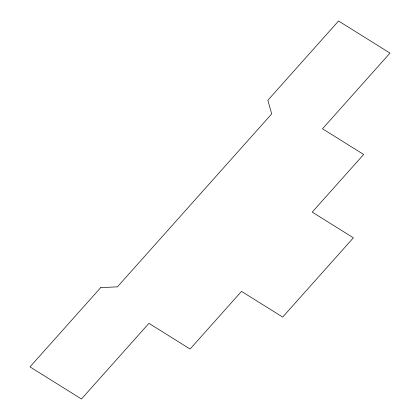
<?xml version="1.0" encoding="UTF-8"?>
<svg xmlns="http://www.w3.org/2000/svg" width="420" height="420" viewBox="0 0 420 420"><rect width="100%" height="100%" fill="white"/><g stroke="black" fill="none" stroke-linecap="round" stroke-linejoin="round"><path stroke-width="0.63" d="M100.706 287.621L29.993 366.886L81.443 399L148.937 323.337L190.097 349.031L241.521 291.38L282.681 317.074L353.393 237.809L312.233 212.116L363.662 154.471L322.507 128.777L390.007 53.114L338.557 21L267.845 100.264L271.709 113.894L117.427 286.839L100.706 287.621"/></g></svg>
